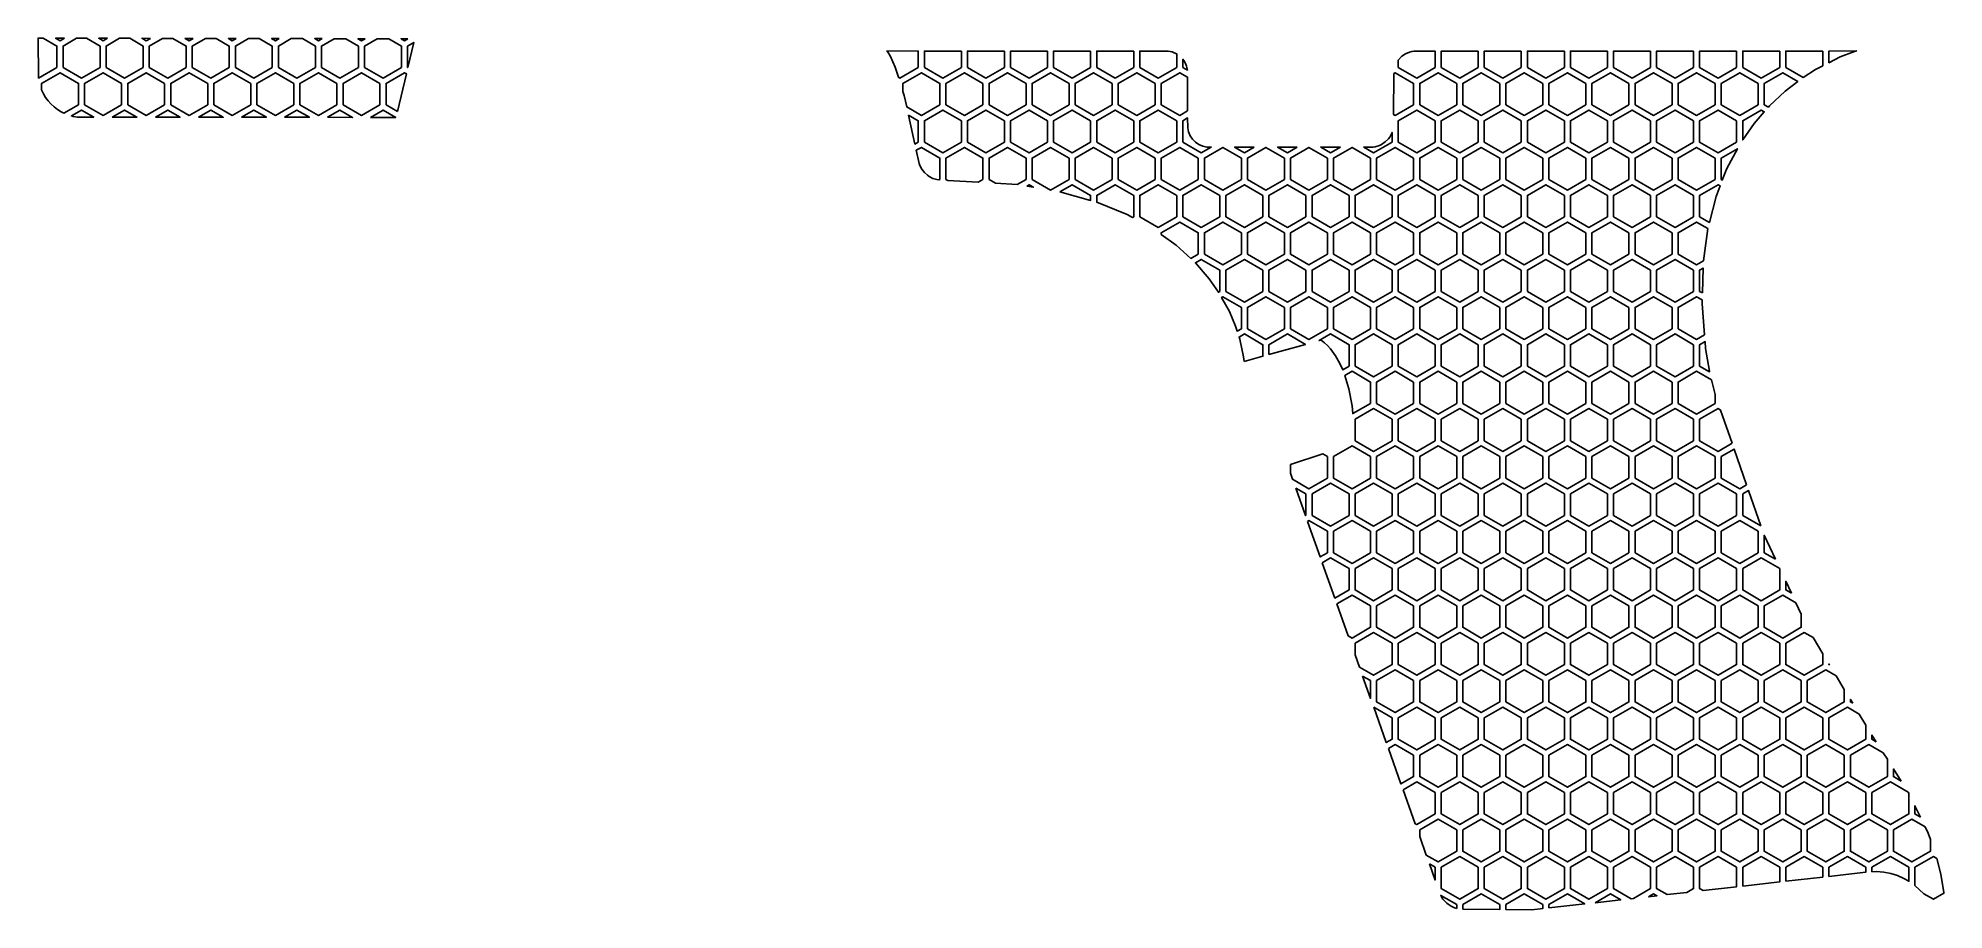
# Model space of a CAD drawing. Header units: millimetres. Extents: x 29 to 186, y -143 to -72.
import ezdxf

# ---------------------------------------------------------------- set-up
doc = ezdxf.new("R2010")
doc.units = ezdxf.units.MM

# ---------------------------------------------------------------- blocks, each defined once
blk = doc.blocks.new('HEX')
blk.add_lwpolyline([(1.516, 0.875), (0, 1.75), (-1.516, 0.875), (-1.516, -0.875), (0, -1.75), (1.516, -0.875)], close=True)

msp = doc.modelspace()

# ---------------------------------------------------------------- linework, layer by layer
for points in [[(29.874, -71.509), (30.996, -72.156), (30.996, -73.906), (29.482, -74.781), (29.469, -74.696), (29.45, -71.508), (29.874, -71.509)], [(31.613, -71.512), (31.246, -71.723), (30.877, -71.51), (31.613, -71.512)], [(33.417, -71.515), (34.527, -72.156), (34.527, -73.906), (33.012, -74.781), (31.496, -73.906), (31.496, -72.156), (32.61, -71.514), (33.417, -71.515)], [(35.133, -71.518), (34.777, -71.723), (34.42, -71.517), (35.133, -71.518)], [(36.959, -71.521), (38.059, -72.156), (38.059, -73.906), (36.543, -74.781), (35.027, -73.906), (35.027, -72.156), (36.13, -71.52), (36.959, -71.521)], [(38.653, -71.525), (38.309, -71.723), (37.962, -71.523), (38.653, -71.525)], [(40.501, -71.528), (41.59, -72.156), (41.59, -73.906), (40.074, -74.781), (38.559, -73.906), (38.559, -72.156), (39.65, -71.526), (40.501, -71.528)], [(42.173, -71.531), (41.84, -71.723), (41.504, -71.53), (42.173, -71.531)], [(44.043, -71.534), (45.121, -72.156), (45.121, -73.906), (43.605, -74.781), (42.09, -73.906), (42.09, -72.156), (43.17, -71.533), (44.043, -71.534)], [(45.693, -71.537), (45.371, -71.723), (45.046, -71.536), (45.693, -71.537)], [(47.585, -71.541), (48.652, -72.156), (48.652, -73.906), (47.136, -74.781), (45.621, -73.906), (45.621, -72.156), (46.69, -71.539), (47.585, -71.541)], [(49.213, -71.544), (48.902, -71.723), (48.588, -71.542), (49.213, -71.544)], [(51.127, -71.547), (52.183, -72.156), (52.183, -73.906), (50.667, -74.781), (49.152, -73.906), (49.152, -72.156), (50.21, -71.545), (51.127, -71.547)], [(52.733, -71.55), (52.433, -71.723), (52.131, -71.549), (52.733, -71.55)], [(54.67, -71.554), (55.714, -72.156), (55.714, -73.906), (54.198, -74.781), (52.683, -73.906), (52.683, -72.156), (53.73, -71.552), (54.67, -71.554)], [(56.253, -71.556), (55.964, -71.723), (55.673, -71.555), (56.253, -71.556)], [(58.212, -71.56), (59.245, -72.156), (59.245, -73.906), (57.73, -74.781), (56.214, -73.906), (56.214, -72.156), (57.25, -71.558), (58.212, -71.56)], [(59.773, -71.563), (59.495, -71.723), (59.215, -71.562), (59.773, -71.563)], [(59.765, -73.918), (59.745, -73.906), (59.745, -72.156), (60.252, -71.864), (59.765, -73.918)], [(99.728, -73.876), (99.342, -73.015), (99.147, -72.691), (99.049, -72.561), (101.618, -72.562), (101.618, -73.906), (100.103, -74.781), (99.992, -74.717), (99.728, -73.876)], [(105.149, -72.563), (105.149, -73.906), (103.634, -74.781), (102.118, -73.906), (102.118, -72.562), (105.149, -72.563)], [(108.68, -72.565), (108.68, -73.906), (107.165, -74.781), (105.649, -73.906), (105.649, -72.563), (108.68, -72.565)], [(112.211, -72.566), (112.211, -73.906), (110.696, -74.781), (109.18, -73.906), (109.18, -72.565), (112.211, -72.566)], [(115.743, -72.567), (115.743, -73.906), (114.227, -74.781), (112.711, -73.906), (112.711, -72.566), (115.743, -72.567)], [(119.274, -72.569), (119.274, -73.906), (117.758, -74.781), (116.243, -73.906), (116.243, -72.568), (119.274, -72.569)], [(122.097, -72.57), (122.443, -72.64), (122.607, -72.7), (122.805, -72.801), (122.805, -73.906), (121.289, -74.781), (119.774, -73.906), (119.774, -72.569), (122.097, -72.57)], [(123.389, -73.345), (123.553, -73.647), (123.613, -73.81), (123.679, -74.122), (123.305, -73.906), (123.305, -73.232), (123.389, -73.345)], [(140.96, -73.302), (141.261, -72.985), (141.556, -72.785), (141.889, -72.645), (142.067, -72.599), (142.251, -72.571), (143.991, -72.57), (143.991, -73.906), (142.476, -74.781), (140.96, -73.906), (140.96, -73.302)], [(147.522, -72.569), (147.522, -73.906), (146.007, -74.781), (144.491, -73.906), (144.491, -72.57), (147.522, -72.569)], [(151.053, -72.568), (151.053, -73.906), (149.538, -74.781), (148.022, -73.906), (148.022, -72.569), (151.053, -72.568)], [(154.585, -72.567), (154.585, -73.906), (153.069, -74.781), (151.553, -73.906), (151.553, -72.568), (154.585, -72.567)], [(158.116, -72.566), (158.116, -73.906), (156.6, -74.781), (155.085, -73.906), (155.085, -72.567), (158.116, -72.566)], [(161.647, -72.565), (161.647, -73.906), (160.131, -74.781), (158.616, -73.906), (158.616, -72.566), (161.647, -72.565)], [(165.178, -72.564), (165.178, -73.906), (163.662, -74.781), (162.147, -73.906), (162.147, -72.565), (165.178, -72.564)], [(168.709, -72.564), (168.709, -73.906), (167.193, -74.781), (165.678, -73.906), (165.678, -72.564), (168.709, -72.564)], [(172.24, -72.563), (172.24, -73.906), (170.724, -74.781), (169.209, -73.906), (169.209, -72.563), (172.24, -72.563)], [(175.771, -72.562), (175.771, -73.773), (175.163, -74.082), (174.165, -74.729), (172.74, -73.906), (172.74, -72.562), (175.771, -72.562)], [(178.553, -72.561), (178.386, -72.609), (177.19, -73.052), (176.271, -73.519), (176.271, -72.562), (178.553, -72.561)], [(31.334, -77.537), (31.037, -77.351), (30.759, -77.139), (30.503, -76.902), (30.271, -76.641), (30.064, -76.36), (29.884, -76.059), (29.731, -75.735), (29.731, -75.214), (31.246, -74.339), (32.762, -75.214), (32.762, -76.964), (31.569, -77.653), (31.334, -77.537)], [(58.916, -77.505), (57.98, -76.964), (57.98, -75.214), (59.495, -74.339), (59.645, -74.426), (58.916, -77.505)], [(100.459, -76.207), (100.353, -75.869), (100.353, -75.214), (101.868, -74.339), (103.384, -75.214), (103.384, -76.964), (101.868, -77.839), (100.666, -77.145), (100.459, -76.207)], [(123.697, -77.469), (123.055, -77.839), (121.539, -76.964), (121.539, -75.214), (123.055, -74.339), (123.686, -74.704), (123.697, -77.469)], [(140.594, -74.406), (140.71, -74.339), (142.226, -75.214), (142.226, -76.964), (140.71, -77.839), (140.58, -77.764), (140.594, -74.406)], [(172.686, -75.849), (171.398, -77.055), (171.309, -77.157), (170.974, -76.964), (170.974, -75.214), (172.49, -74.339), (173.719, -75.049), (172.686, -75.849)], [(32.689, -77.977), (32.329, -77.916), (32.183, -77.876), (33.012, -77.397), (34.018, -77.978), (32.689, -77.977)], [(35.535, -77.98), (36.543, -77.397), (37.554, -77.981), (35.535, -77.98)], [(39.061, -77.982), (40.074, -77.397), (41.09, -77.984), (39.061, -77.982)], [(42.587, -77.985), (43.605, -77.397), (44.626, -77.987), (42.587, -77.985)], [(46.113, -77.988), (47.136, -77.397), (48.162, -77.99), (46.113, -77.988)], [(49.639, -77.991), (50.667, -77.397), (51.698, -77.993), (49.639, -77.991)], [(53.165, -77.994), (54.198, -77.397), (55.235, -77.996), (53.165, -77.994)], [(56.691, -77.997), (57.73, -77.397), (58.771, -77.999), (56.691, -77.997)], [(100.812, -77.807), (101.618, -78.272), (101.618, -80.022), (101.336, -80.185), (100.812, -77.807)], [(123.702, -78.853), (123.773, -79.197), (123.907, -79.515), (124.097, -79.797), (124.337, -80.036), (124.618, -80.227), (124.936, -80.361), (125.281, -80.431), (125.628, -80.431), (124.82, -80.897), (123.305, -80.022), (123.305, -78.272), (123.699, -78.045), (123.702, -78.853)], [(170.139, -78.501), (169.209, -79.845), (169.209, -78.272), (170.724, -77.397), (170.974, -77.542), (170.139, -78.501)], [(138.901, -80.431), (139.087, -80.402), (139.439, -80.293), (139.603, -80.214), (139.903, -80.012), (140.157, -79.758), (140.265, -79.613), (140.359, -79.459), (140.46, -79.234), (140.46, -80.022), (138.945, -80.897), (138.136, -80.431), (138.901, -80.431)], [(103.13, -83.099), (102.805, -82.996), (102.506, -82.839), (102.368, -82.743), (102.119, -82.516), (101.911, -82.249), (101.75, -81.948), (101.689, -81.785), (101.449, -80.697), (101.868, -80.456), (103.384, -81.331), (103.384, -83.081), (103.3, -83.129), (103.13, -83.099)], [(104.04, -83.171), (103.884, -83.081), (103.884, -81.331), (105.399, -80.456), (106.915, -81.331), (106.915, -83.081), (106.519, -83.309), (104.04, -83.171)], [(109.732, -83.493), (107.949, -83.389), (107.415, -83.081), (107.415, -81.331), (108.93, -80.456), (110.446, -81.331), (110.446, -83.081), (109.732, -83.493)], [(129.159, -80.431), (128.351, -80.897), (127.544, -80.431), (129.159, -80.431)], [(132.69, -80.431), (131.882, -80.897), (131.075, -80.431), (132.69, -80.431)], [(136.222, -80.431), (135.414, -80.897), (134.606, -80.431), (136.222, -80.431)], [(167.903, -82.191), (167.537, -83.135), (167.443, -83.081), (167.443, -81.331), (168.768, -80.566), (167.903, -82.191)], [(110.503, -83.625), (110.696, -83.514), (111.053, -83.72), (110.503, -83.625)], [(113.216, -84.097), (114.227, -83.514), (115.743, -84.389), (115.743, -84.802), (113.216, -84.097)], [(118.751, -85.959), (116.243, -84.95), (116.243, -84.389), (117.758, -83.514), (119.274, -84.389), (119.274, -86.139), (119.179, -86.193), (118.751, -85.959)], [(167.02, -84.47), (166.476, -86.6), (165.678, -86.139), (165.678, -84.389), (167.193, -83.514), (167.355, -83.607), (167.02, -84.47)], [(122.768, -88.459), (121.539, -87.582), (121.539, -87.447), (123.055, -86.572), (124.57, -87.447), (124.57, -89.197), (123.959, -89.55), (122.768, -88.459)], [(165.997, -89.743), (165.428, -90.072), (163.912, -89.197), (163.912, -87.447), (165.428, -86.572), (166.352, -87.105), (165.997, -89.743)], [(125.47, -91.228), (124.334, -89.91), (124.82, -89.63), (126.336, -90.505), (126.336, -92.255), (126.218, -92.323), (125.47, -91.228)], [(165.906, -92.386), (165.678, -92.255), (165.678, -90.505), (165.955, -90.345), (165.906, -92.386)], [(127.627, -95.116), (127.117, -93.914), (126.486, -92.745), (126.586, -92.688), (128.101, -93.563), (128.101, -95.313), (127.756, -95.512), (127.627, -95.116)], [(165.884, -93.277), (166.081, -95.81), (165.428, -96.188), (163.912, -95.313), (163.912, -93.563), (165.428, -92.688), (165.892, -92.955), (165.884, -93.277)], [(128.327, -98), (128.285, -97.63), (127.97, -96.166), (127.915, -95.998), (128.351, -95.746), (129.867, -96.621), (129.867, -97.571), (128.327, -98)], [(130.367, -97.432), (130.367, -96.621), (131.882, -95.746), (133.36, -96.599), (130.367, -97.432)], [(136.182, -98.155), (135.825, -97.526), (135.403, -96.956), (135.166, -96.698), (134.911, -96.459), (134.638, -96.243), (134.472, -96.289), (135.414, -95.746), (136.929, -96.621), (136.929, -98.371), (136.411, -98.67), (136.182, -98.155)], [(166.168, -96.93), (166.473, -98.781), (166.487, -98.838), (165.678, -98.371), (165.678, -96.621), (166.124, -96.363), (166.168, -96.93)], [(137.189, -101.635), (136.922, -100.236), (136.582, -99.148), (137.179, -98.804), (138.695, -99.679), (138.695, -101.429), (137.241, -102.268), (137.189, -101.635)], [(166.649, -99.509), (166.943, -100.691), (166.943, -101.429), (165.428, -102.304), (163.912, -101.429), (163.912, -99.679), (165.428, -98.804), (166.649, -99.509)], [(168.34, -104.7), (167.193, -105.362), (165.678, -104.487), (165.678, -102.737), (167.193, -101.862), (167.391, -101.976), (168.34, -104.7)], [(132.132, -107.16), (132.132, -106.447), (134.774, -105.57), (135.164, -105.795), (135.164, -107.545), (133.648, -108.42), (132.305, -107.644), (132.132, -107.16)], [(169.522, -108.094), (168.959, -108.42), (167.443, -107.545), (167.443, -105.795), (168.507, -105.18), (169.522, -108.094)], [(132.563, -108.371), (133.398, -108.853), (133.398, -110.603), (133.364, -110.622), (132.563, -108.371)], [(170.695, -111.46), (169.209, -110.603), (169.209, -108.853), (169.69, -108.575), (170.695, -111.46)], [(133.535, -111.101), (133.648, -111.036), (135.164, -111.911), (135.164, -113.661), (134.568, -114.004), (133.535, -111.101)], [(171.894, -114.192), (170.974, -113.661), (170.974, -112.228), (171.894, -114.192)], [(134.739, -114.483), (135.414, -114.094), (136.929, -114.969), (136.929, -116.719), (135.772, -117.387), (134.739, -114.483)], [(135.942, -117.866), (137.179, -117.152), (138.695, -118.027), (138.695, -119.777), (137.179, -120.652), (136.87, -120.473), (135.942, -117.866)], [(174.006, -118.699), (174.006, -119.777), (172.49, -120.652), (170.974, -119.777), (170.974, -118.027), (172.49, -117.152), (173.574, -117.778), (174.006, -118.699)], [(173.203, -116.986), (172.74, -116.719), (172.74, -115.997), (173.203, -116.986)], [(137.429, -122.044), (137.429, -121.085), (138.945, -120.21), (140.46, -121.085), (140.46, -122.835), (138.945, -123.71), (137.783, -123.039), (137.429, -122.044)], [(175.771, -121.943), (175.771, -122.835), (174.256, -123.71), (172.74, -122.835), (172.74, -121.085), (174.256, -120.21), (174.974, -120.624), (175.771, -121.943)], [(177.537, -124.861), (177.537, -125.893), (176.021, -126.768), (174.506, -125.893), (174.506, -124.143), (176.021, -123.268), (176.869, -123.757), (177.537, -124.861)], [(176.332, -122.87), (176.271, -122.835), (176.271, -122.769), (176.332, -122.87)], [(138.042, -123.766), (138.695, -124.143), (138.695, -125.6), (138.042, -123.766)], [(138.955, -126.332), (140.46, -127.201), (140.46, -128.951), (139.985, -129.225), (138.955, -126.332)], [(179.302, -127.78), (179.302, -128.951), (177.787, -129.826), (176.271, -128.951), (176.271, -127.201), (177.787, -126.326), (178.764, -126.89), (179.302, -127.78)], [(178.227, -126.003), (178.037, -125.893), (178.037, -125.688), (178.227, -126.003)], [(140.155, -129.704), (140.71, -129.384), (142.226, -130.259), (142.226, -132.009), (141.189, -132.608), (140.155, -129.704)], [(181.068, -130.591), (181.068, -132.009), (179.552, -132.884), (178.037, -132.009), (178.037, -130.259), (179.552, -129.384), (180.734, -130.066), (181.068, -130.591)], [(180.155, -129.154), (179.802, -128.951), (179.802, -128.599), (180.155, -129.154)], [(141.359, -133.086), (142.476, -132.442), (143.991, -133.317), (143.991, -135.067), (142.476, -135.942), (142.349, -135.869), (141.359, -133.086)], [(182.833, -133.37), (182.833, -135.067), (181.318, -135.942), (179.802, -135.067), (179.802, -133.317), (181.318, -132.442), (182.779, -133.286), (182.833, -133.37)], [(182.2, -132.374), (181.568, -132.009), (181.568, -131.378), (182.2, -132.374)], [(142.726, -136.927), (142.726, -136.375), (144.241, -135.5), (145.757, -136.375), (145.757, -138.125), (144.241, -139), (143.262, -138.435), (142.726, -136.927)], [(184.416, -136.64), (184.599, -137.147), (184.599, -138.125), (183.083, -139), (181.568, -138.125), (181.568, -136.375), (183.083, -135.5), (184.168, -136.126), (184.416, -136.64)], [(183.782, -135.326), (183.333, -135.067), (183.333, -134.396), (183.782, -135.326)], [(160.049, -142.01), (158.616, -141.183), (158.616, -139.433), (160.131, -138.558), (161.647, -139.433), (161.647, -141.183), (160.253, -141.987), (160.049, -142.01)], [(163.004, -141.678), (162.147, -141.183), (162.147, -139.433), (163.662, -138.558), (165.178, -139.433), (165.178, -141.183), (164.638, -141.494), (163.004, -141.678)], [(165.96, -141.346), (165.678, -141.183), (165.678, -139.433), (167.193, -138.558), (168.709, -139.433), (168.709, -141.037), (165.96, -141.346)], [(169.209, -140.981), (169.209, -139.433), (170.724, -138.558), (172.24, -139.433), (172.24, -140.64), (169.209, -140.981)], [(172.74, -140.584), (172.74, -139.433), (174.256, -138.558), (175.771, -139.433), (175.771, -140.243), (172.74, -140.584)], [(176.271, -140.187), (176.271, -139.433), (177.787, -138.558), (179.302, -139.433), (179.302, -139.846), (176.271, -140.187)], [(182.429, -140.346), (181.897, -140.113), (181.343, -139.941), (180.771, -139.832), (180.189, -139.789), (179.802, -139.805), (179.802, -139.433), (181.318, -138.558), (182.833, -139.433), (182.833, -140.581), (182.429, -140.346)], [(185.463, -140.006), (185.702, -141.499), (185.702, -141.565), (184.849, -142.058), (184.066, -141.606), (183.333, -140.938), (183.333, -139.433), (184.849, -138.558), (185.124, -138.717), (185.463, -140.006)], [(143.521, -139.161), (143.991, -139.433), (143.991, -140.483), (143.521, -139.161)], [(145.757, -142.818), (145.578, -142.76), (145.306, -142.633), (145.055, -142.47), (144.939, -142.375), (144.728, -142.161), (144.635, -142.043), (144.448, -141.735), (145.757, -142.491), (145.757, -142.818)], [(146.257, -142.876), (146.257, -142.491), (147.772, -141.616), (149.288, -142.491), (149.288, -142.902), (146.257, -142.876)], [(151.919, -142.924), (149.788, -142.906), (149.788, -142.491), (151.303, -141.616), (152.819, -142.491), (152.819, -142.823), (151.919, -142.924)], [(153.319, -142.766), (153.319, -142.491), (154.835, -141.616), (156.256, -142.436), (153.319, -142.766)], [(157.111, -142.34), (158.366, -141.616), (159.212, -142.104), (157.111, -142.34)], [(161.495, -141.848), (161.897, -141.616), (162.167, -141.772), (161.495, -141.848)]]:
    msp.add_lwpolyline(points, close=True)

# ---------------------------------------------------------------- block references
for p in [(34.777, -76.089), (38.309, -76.089), (41.84, -76.089), (45.371, -76.089), (48.902, -76.089), (52.433, -76.089), (55.964, -76.089), (105.399, -76.089), (108.93, -76.089), (112.461, -76.089), (115.993, -76.089), (119.524, -76.089), (144.241, -76.089), (147.772, -76.089), (151.303, -76.089), (154.835, -76.089), (158.366, -76.089), (161.897, -76.089), (165.428, -76.089), (168.959, -76.089), (103.634, -79.147), (107.165, -79.147), (110.696, -79.147), (114.227, -79.147), (117.758, -79.147), (121.289, -79.147), (142.476, -79.147), (146.007, -79.147), (149.538, -79.147), (153.069, -79.147), (156.6, -79.147), (160.131, -79.147), (163.662, -79.147), (167.193, -79.147), (112.461, -82.206), (115.993, -82.206), (119.524, -82.206), (123.055, -82.206), (126.586, -82.206), (130.117, -82.206), (133.648, -82.206), (137.179, -82.206), (140.71, -82.206), (144.241, -82.206), (147.772, -82.206), (151.303, -82.206), (154.835, -82.206), (158.366, -82.206), (161.897, -82.206), (165.428, -82.206), (121.289, -85.264), (124.82, -85.264), (128.351, -85.264), (131.882, -85.264), (135.414, -85.264), (138.945, -85.264), (142.476, -85.264), (146.007, -85.264), (149.538, -85.264), (153.069, -85.264), (156.6, -85.264), (160.131, -85.264), (163.662, -85.264), (126.586, -88.322), (130.117, -88.322), (133.648, -88.322), (137.179, -88.322), (140.71, -88.322), (144.241, -88.322), (147.772, -88.322), (151.303, -88.322), (154.835, -88.322), (158.366, -88.322), (161.897, -88.322), (128.351, -91.38), (131.882, -91.38), (135.414, -91.38), (138.945, -91.38), (142.476, -91.38), (146.007, -91.38), (149.538, -91.38), (153.069, -91.38), (156.6, -91.38), (160.131, -91.38), (163.662, -91.38), (130.117, -94.438), (133.648, -94.438), (137.179, -94.438), (140.71, -94.438), (144.241, -94.438), (147.772, -94.438), (151.303, -94.438), (154.835, -94.438), (158.366, -94.438), (161.897, -94.438), (138.945, -97.496), (142.476, -97.496), (146.007, -97.496), (149.538, -97.496), (153.069, -97.496), (156.6, -97.496), (160.131, -97.496), (163.662, -97.496), (140.71, -100.554), (144.241, -100.554), (147.772, -100.554), (151.303, -100.554), (154.835, -100.554), (158.366, -100.554), (161.897, -100.554), (138.945, -103.612), (142.476, -103.612), (146.007, -103.612), (149.538, -103.612), (153.069, -103.612), (156.6, -103.612), (160.131, -103.612), (163.662, -103.612), (137.179, -106.67), (140.71, -106.67), (144.241, -106.67), (147.772, -106.67), (151.303, -106.67), (154.835, -106.67), (158.366, -106.67), (161.897, -106.67), (165.428, -106.67), (135.414, -109.728), (138.945, -109.728), (142.476, -109.728), (146.007, -109.728), (149.538, -109.728), (153.069, -109.728), (156.6, -109.728), (160.131, -109.728), (163.662, -109.728), (167.193, -109.728), (137.179, -112.786), (140.71, -112.786), (144.241, -112.786), (147.772, -112.786), (151.303, -112.786), (154.835, -112.786), (158.366, -112.786), (161.897, -112.786), (165.428, -112.786), (168.959, -112.786), (138.945, -115.844), (142.476, -115.844), (146.007, -115.844), (149.538, -115.844), (153.069, -115.844), (156.6, -115.844), (160.131, -115.844), (163.662, -115.844), (167.193, -115.844), (170.724, -115.844), (140.71, -118.902), (144.241, -118.902), (147.772, -118.902), (151.303, -118.902), (154.835, -118.902), (158.366, -118.902), (161.897, -118.902), (165.428, -118.902), (168.959, -118.902), (142.476, -121.96), (146.007, -121.96), (149.538, -121.96), (153.069, -121.96), (156.6, -121.96), (160.131, -121.96), (163.662, -121.96), (167.193, -121.96), (170.724, -121.96), (140.71, -125.018), (144.241, -125.018), (147.772, -125.018), (151.303, -125.018), (154.835, -125.018), (158.366, -125.018), (161.897, -125.018), (165.428, -125.018), (168.959, -125.018), (172.49, -125.018), (142.476, -128.076), (146.007, -128.076), (149.538, -128.076), (153.069, -128.076), (156.6, -128.076), (160.131, -128.076), (163.662, -128.076), (167.193, -128.076), (170.724, -128.076), (174.256, -128.076), (144.241, -131.134), (147.772, -131.134), (151.303, -131.134), (154.835, -131.134), (158.366, -131.134), (161.897, -131.134), (165.428, -131.134), (168.959, -131.134), (172.49, -131.134), (176.021, -131.134), (146.007, -134.192), (149.538, -134.192), (153.069, -134.192), (156.6, -134.192), (160.131, -134.192), (163.662, -134.192), (167.193, -134.192), (170.724, -134.192), (174.256, -134.192), (177.787, -134.192), (147.772, -137.25), (151.303, -137.25), (154.835, -137.25), (158.366, -137.25), (161.897, -137.25), (165.428, -137.25), (168.959, -137.25), (172.49, -137.25), (176.021, -137.25), (179.552, -137.25), (146.007, -140.308), (149.538, -140.308), (153.069, -140.308), (156.6, -140.308)]:
    msp.add_blockref('HEX', p)

doc.saveas('drawing.dxf')
